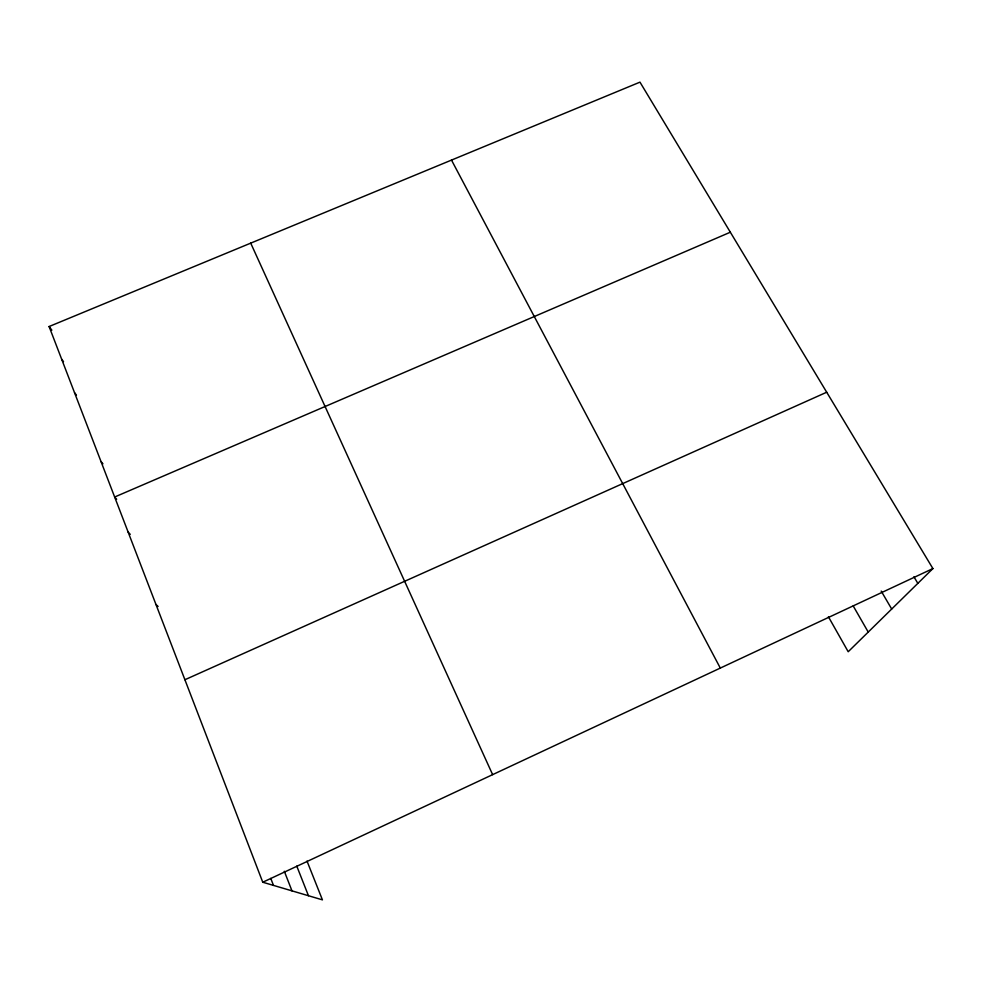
<?xml version="1.0" encoding="UTF-8"?>
<svg xmlns="http://www.w3.org/2000/svg" width="982" height="982" viewBox="0 0 982 982"><rect width="100%" height="100%" fill="white"/><g stroke="black" fill="none" stroke-linecap="round" stroke-linejoin="round"><path stroke-width="1.47" d="M307.01 861.079L322.427 899.856L262.759 882.229L49.1 326.527L639.969 82.144L932.9 568.578L848.202 651.741L828.415 616.77M262.759 882.229L932.9 568.578M184.898 679.74L826.709 392.223M730.338 232.218L114.649 497.015L116.662 499.249M155.954 604.446L158.102 606.483M128.151 532.121L130.25 534.355M101.023 461.565L102.938 463.799M74.546 392.726L76.436 395.071M61.706 359.302L63.511 361.634M49.1 326.527L51.862 330.161M913.923 576.79L917.839 583.369M881.21 591.09L891.693 609.036M853.211 605.943L868.223 632.077M451.499 160.091L720.309 668.079M250.717 243.143L492.633 774.638M296.773 866.112L308.458 895.731M284.314 871.267L291.973 890.858M270.774 878.399L273.475 885.396"/></g></svg>
